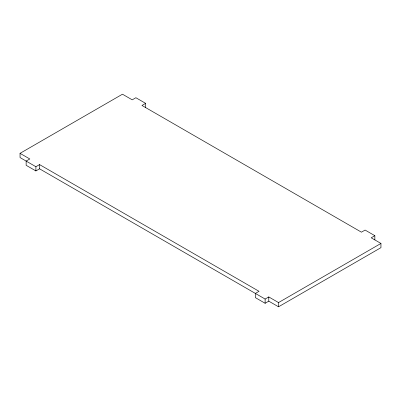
<?xml version="1.0" encoding="UTF-8"?>
<svg xmlns="http://www.w3.org/2000/svg" width="401" height="401" viewBox="0 0 401 401"><rect width="100%" height="100%" fill="white"/><g stroke="black" fill="none" stroke-linecap="round" stroke-linejoin="round"><path stroke-width="0.6" d="M374.855 239.918L374.855 235.698L371.196 237.808L380.95 243.442L380.95 247.663L278.535 306.795L268.78 301.161L265.121 303.276L255.367 297.642L255.367 293.417L259.026 291.306L39.559 164.6L35.9 166.711L20.05 157.558L20.05 153.337L122.465 94.205L132.22 99.839L135.879 97.724L145.633 103.358L145.633 107.583M145.633 103.358L141.974 105.468L361.441 232.179L365.1 230.064L374.855 235.698M20.05 153.337L29.804 158.966L26.145 161.082L26.145 165.302L35.9 170.936L39.559 168.821L265.121 299.051L268.78 296.94L278.535 302.57L380.95 243.442M278.535 302.57L278.535 306.795M268.78 296.94L268.78 301.161M265.121 299.051L265.121 303.276M39.559 164.6L39.559 168.821M35.9 166.711L35.9 170.936"/></g></svg>
